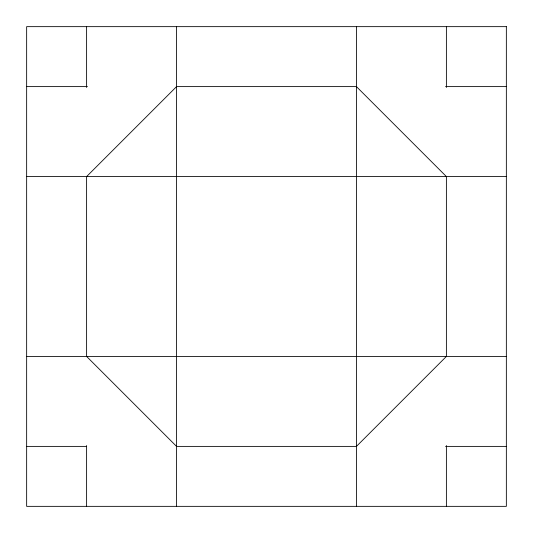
<?xml version="1.0" encoding="UTF-8"?>
<svg xmlns="http://www.w3.org/2000/svg" width="533" height="533" viewBox="0 0 533 533"><rect width="100%" height="100%" fill="white"/><g stroke="black" fill="none" stroke-linecap="round" stroke-linejoin="round"><path stroke-width="0.8" d="M26.65 86.612L87.445 86.612M445.555 86.612L506.35 86.612M26.65 176.556L506.35 176.556M26.65 356.444L506.35 356.444M26.65 446.387L86.612 446.387M445.555 446.387L506.35 446.387M446.387 26.65L446.387 87.445M446.387 445.555L446.387 506.35M356.444 26.65L356.444 506.35M176.556 26.65L176.556 506.35M86.612 26.65L86.612 87.445M86.612 445.555L86.612 506.35M176.556 86.612L86.612 176.556L86.612 356.444L176.556 446.387L356.444 446.387L446.387 356.444L446.387 176.556L356.444 86.612L176.556 86.612M506.35 26.65L26.65 26.65L26.65 506.35L506.35 506.35L506.35 26.65"/></g></svg>
